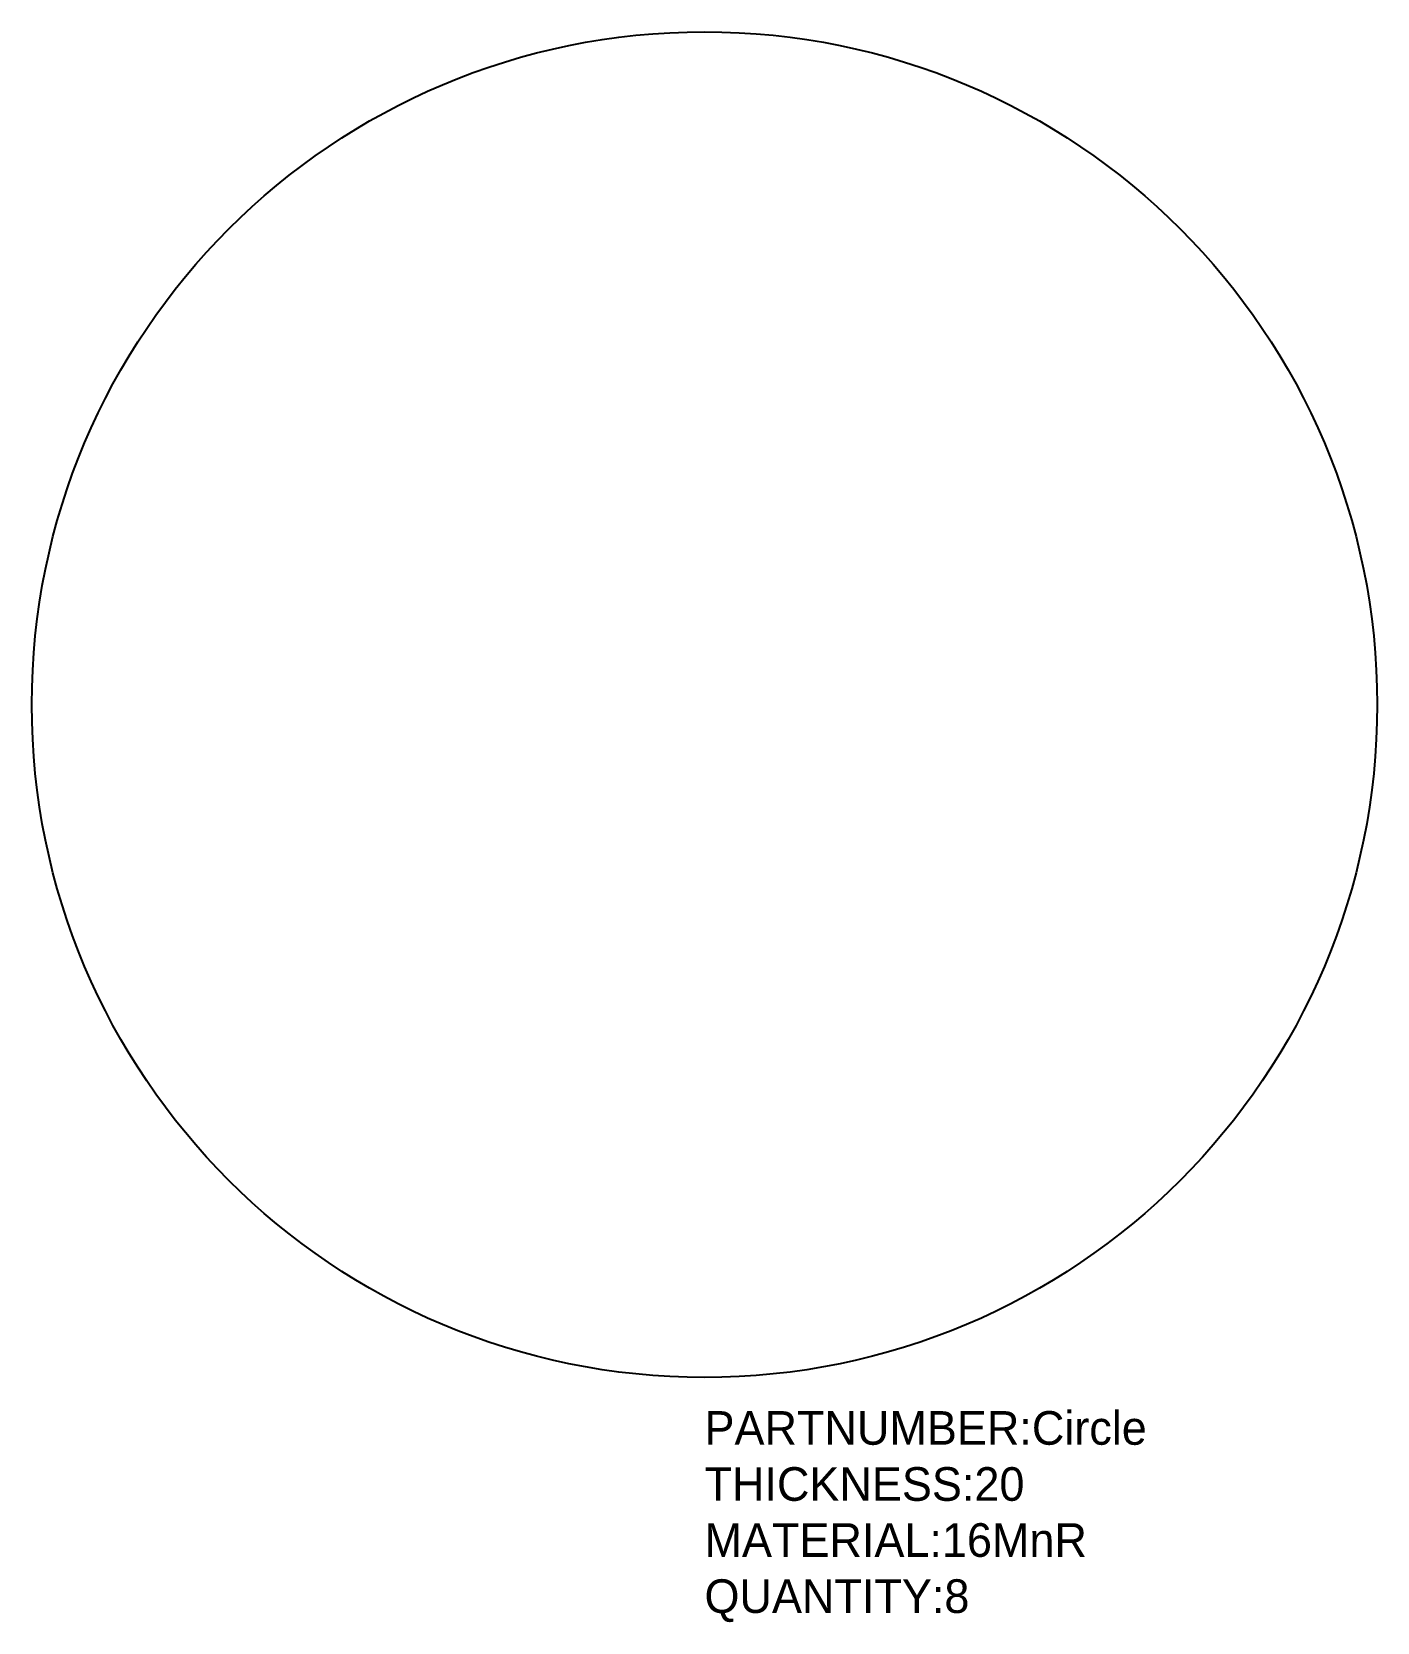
# Model space of a CAD drawing. Extents: x -200 to 200, y -273 to 200.
import ezdxf

# ---------------------------------------------------------------- set-up
doc = ezdxf.new("R2010")
doc.units = 0

msp = doc.modelspace()

# ---------------------------------------------------------------- linework, layer by layer
msp.add_circle((0, 0), 200)

# ---------------------------------------------------------------- texts
for s, p in [('PARTNUMBER:Circle', (0, -220)), ('THICKNESS:20', (0, -236.67)), ('MATERIAL:16MnR', (0, -253.33)), ('QUANTITY:8', (0, -270))]:
    msp.add_text(s, height=10).set_placement(p)

doc.saveas('drawing.dxf')
